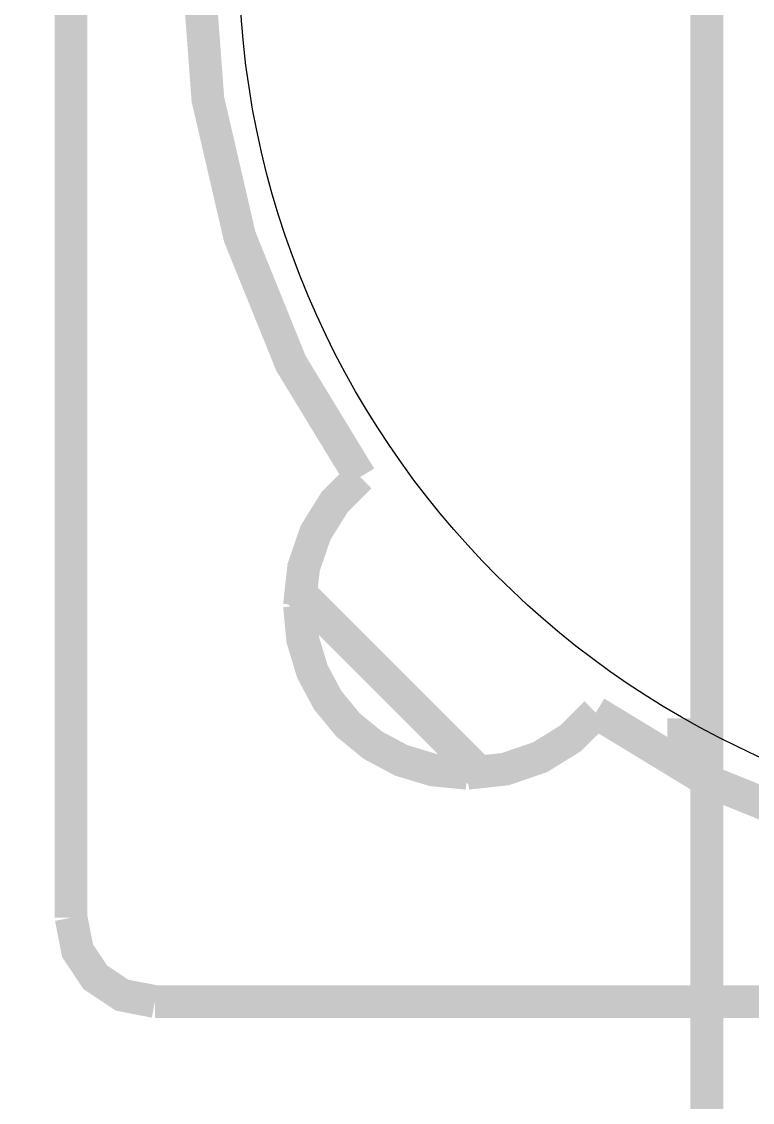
# Model space of a CAD drawing. Header units: millimetres. Extents: x 123.5 to 144.3, y 105.4 to 121.6.
# Drawn here: x 136.2226 to 136.4901, y 113.2585 to 113.6542 of the extents above; entities that cross this region are included whole.
import ezdxf

# ---------------------------------------------------------------- set-up
doc = ezdxf.new("R2010")
doc.units = ezdxf.units.MM
doc.layers.add('DESC', color=250, linetype='Continuous')

# ---------------------------------------------------------------- blocks, each defined once
blk = doc.blocks.new('board')
at = {"const_width": 0.008}
for points in [[(148.4951526050811, 112.4875071870088), (148.4951526050811, 114.8497111870088), (152.3534206050811, 114.8497111870088), (152.3534206050811, 112.4875071870088)], [(148.4951526050811, 112.4875071870088), (148.4951526050811, 114.8497111870088), (152.3534206050811, 114.8497111870088), (152.3534206050811, 112.4875071870088)], [(148.4951526050811, 112.4875071870088), (148.4951526050811, 114.8497111870088), (152.3534206050811, 114.8497111870088), (152.3534206050811, 112.4875071870088)], [(152.1983086050811, 114.1001031870088), (152.1983086050811, 113.6292371870088)], [(152.1983086050811, 114.1001031870088), (152.1983086050811, 113.6292371870088)], [(152.1983086050811, 114.1001031870088), (152.1983086050811, 113.6292371870088)], [(152.2688466050811, 113.7367941870088), (152.2519636050811, 113.7645401870088), (152.2394566050811, 113.7954601870088), (152.2316876050811, 113.8290161870088), (152.2290176050811, 113.8646701870088)], [(152.2688466050811, 113.7367941870088), (152.2519636050811, 113.7645401870088), (152.2394566050811, 113.7954601870088), (152.2316876050811, 113.8290161870088), (152.2290176050811, 113.8646701870088)], [(152.2688466050811, 113.7367941870088), (152.2519636050811, 113.7645401870088), (152.2394566050811, 113.7954601870088), (152.2316876050811, 113.8290161870088), (152.2290176050811, 113.8646701870088)], [(152.2687666050811, 113.7368891870088), (152.2625986050811, 113.7306771870088), (152.2579626050811, 113.7232191870088), (152.2550446050811, 113.7147321870088), (152.2540306050811, 113.7054321870088)], [(152.2687666050811, 113.7368891870088), (152.2625986050811, 113.7306771870088), (152.2579626050811, 113.7232191870088), (152.2550446050811, 113.7147321870088), (152.2540306050811, 113.7054321870088)], [(152.2687666050811, 113.7368891870088), (152.2625986050811, 113.7306771870088), (152.2579626050811, 113.7232191870088), (152.2550446050811, 113.7147321870088), (152.2540306050811, 113.7054321870088)], [(152.2980606050811, 113.6646041870088), (152.2541476050811, 113.7085171870088)], [(152.2980606050811, 113.6646041870088), (152.2541476050811, 113.7085171870088)], [(152.2980606050811, 113.6646041870088), (152.2541476050811, 113.7085171870088)], [(152.2949756050811, 113.6644871870088), (152.2866036050811, 113.6653021870088), (152.2788616050811, 113.6676461870088), (152.2718996050811, 113.6713691870088), (152.2658666050811, 113.6763231870088), (152.2609136050811, 113.6823561870088), (152.2571896050811, 113.6893181870088), (152.2548456050811, 113.6970601870088), (152.2540306050811, 113.7054321870088)], [(152.2949756050811, 113.6644871870088), (152.2866036050811, 113.6653021870088), (152.2788616050811, 113.6676461870088), (152.2718996050811, 113.6713691870088), (152.2658666050811, 113.6763231870088), (152.2609136050811, 113.6823561870088), (152.2571896050811, 113.6893181870088), (152.2548456050811, 113.6970601870088), (152.2540306050811, 113.7054321870088)], [(152.2949756050811, 113.6644871870088), (152.2866036050811, 113.6653021870088), (152.2788616050811, 113.6676461870088), (152.2718996050811, 113.6713691870088), (152.2658666050811, 113.6763231870088), (152.2609136050811, 113.6823561870088), (152.2571896050811, 113.6893181870088), (152.2548456050811, 113.6970601870088), (152.2540306050811, 113.7054321870088)], [(152.2949756050811, 113.6644871870088), (152.3042766050811, 113.6655011870088), (152.3127626050811, 113.6684191870088), (152.3202206050811, 113.6730551870088), (152.3264326050811, 113.6792231870088)], [(152.2949756050811, 113.6644871870088), (152.3042766050811, 113.6655011870088), (152.3127626050811, 113.6684191870088), (152.3202206050811, 113.6730551870088), (152.3264326050811, 113.6792231870088)], [(152.2949756050811, 113.6644871870088), (152.3042766050811, 113.6655011870088), (152.3127626050811, 113.6684191870088), (152.3202206050811, 113.6730551870088), (152.3264326050811, 113.6792231870088)], [(152.4542146050811, 113.6394731870088), (152.4185596050811, 113.6421441870088), (152.3850036050811, 113.6499131870088), (152.3540836050811, 113.6624191870088), (152.3263376050811, 113.6793031870088)], [(152.4542146050811, 113.6394731870088), (152.4185596050811, 113.6421441870088), (152.3850036050811, 113.6499131870088), (152.3540836050811, 113.6624191870088), (152.3263376050811, 113.6793031870088)], [(152.4542146050811, 113.6394731870088), (152.4185596050811, 113.6421441870088), (152.3850036050811, 113.6499131870088), (152.3540836050811, 113.6624191870088), (152.3263376050811, 113.6793031870088)], [(152.3477576050811, 113.6779221870088), (152.3477576050811, 113.6662251870088)], [(152.3477576050811, 113.6779221870088), (152.3477576050811, 113.6662251870088)], [(152.3477576050811, 113.6779221870088), (152.3477576050811, 113.6662251870088)], [(152.3518516050811, 113.6640821870088), (152.3518516050811, 113.6756461870088)], [(152.3518516050811, 113.6640821870088), (152.3518516050811, 113.6756461870088)], [(152.3518516050811, 113.6640821870088), (152.3518516050811, 113.6756461870088)], [(152.2187806050811, 113.6087651870088), (152.2107236050811, 113.6103441870088), (152.2042266050811, 113.6146821870088), (152.1998886050811, 113.6211801870088), (152.1983086050811, 113.6292371870088)], [(152.2187806050811, 113.6087651870088), (152.2107236050811, 113.6103441870088), (152.2042266050811, 113.6146821870088), (152.1998886050811, 113.6211801870088), (152.1983086050811, 113.6292371870088)], [(152.2187806050811, 113.6087651870088), (152.2107236050811, 113.6103441870088), (152.2042266050811, 113.6146821870088), (152.1998886050811, 113.6211801870088), (152.1983086050811, 113.6292371870088)], [(152.2187806050811, 113.6087651870088), (152.6896476050811, 113.6087651870088)], [(152.2187806050811, 113.6087651870088), (152.6896476050811, 113.6087651870088)], [(152.2187806050811, 113.6087651870088), (152.6896476050811, 113.6087651870088)]]:
    blk.add_lwpolyline(points, dxfattribs=at)
blk.add_circle((152.4542146050811, 113.8646701870088), 0.214961)
blk.add_circle((152.4542146050811, 113.8646701870088), 0.214961)
blk.add_circle((152.4542146050811, 113.8646701870088), 0.214961)

msp = doc.modelspace()

# ---------------------------------------------------------------- block references
at = {"layer": 'DESC', "xscale": 1.5, "yscale": 1.5, "zscale": 1.5}
msp.add_blockref('board', (-92.05671746998236, -57.11772846048295), dxfattribs=at)

doc.saveas('drawing.dxf')
